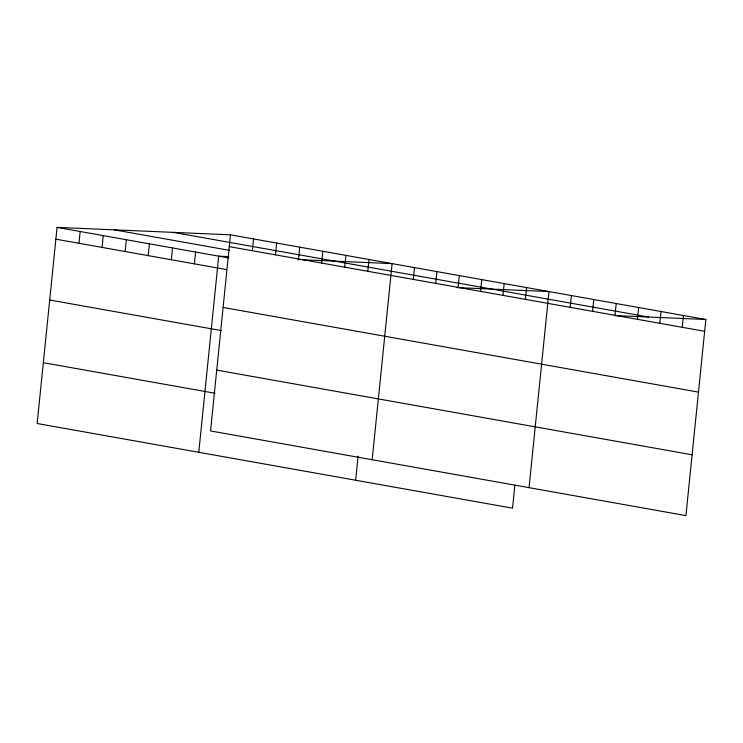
<?xml version="1.0" encoding="UTF-8"?>
<svg xmlns="http://www.w3.org/2000/svg" width="743" height="743" viewBox="0 0 743 743"><rect width="100%" height="100%" fill="white"/><g stroke="black" fill="none" stroke-linecap="round" stroke-linejoin="round"><path stroke-width="1.11" d="M230.469 234.825L210.557 430.94L685.928 515.614L705.85 319.49L230.469 234.825L57.072 227.386L37.15 423.51L512.531 508.175L514.862 485.225M78.962 243.295L80.16 231.5M102.051 247.41L103.249 235.615M125.14 251.524L126.338 239.729M148.228 255.638L149.427 243.834M171.317 259.744L172.515 247.948M194.415 263.858L195.613 252.063M198.78 452.292L218.702 256.177L228.798 256.604M252.369 250.735L253.567 238.94M275.458 254.849L276.656 243.054M298.547 258.963L299.745 247.159M321.635 263.078L322.834 251.273M344.724 267.183L345.922 255.388M367.813 271.297L369.011 259.502M355.656 480.238L358.098 456.137M372.178 459.731L392.1 263.616L302.512 259.771M413.312 279.405L414.51 267.601M435.723 283.389L436.921 271.594M458.134 287.383L459.332 275.588M480.545 291.377L481.743 279.582M502.955 295.37L504.153 283.566M525.366 299.364L526.564 287.56M529.053 487.668L548.975 291.553L457.075 287.615M570.187 307.342L571.386 295.547M592.598 311.336L593.796 299.54M615.009 315.329L616.207 303.525M637.42 319.314L638.618 307.518M659.83 323.307L661.029 311.512M682.241 327.301L683.439 315.506M297.887 259.567L300.2 259.669M615.102 315.599L705.85 319.49M173.249 232.373L648.63 317.038M229.271 246.62L704.652 331.294M114.292 229.838L229.745 250.4M57.072 227.386L228.788 257.97M55.874 239.181L226.466 269.57M223.095 307.453L698.476 392.118M49.697 300.014L221.405 330.598M216.733 370.116L692.105 454.79M43.326 362.677L215.043 393.261"/></g></svg>
